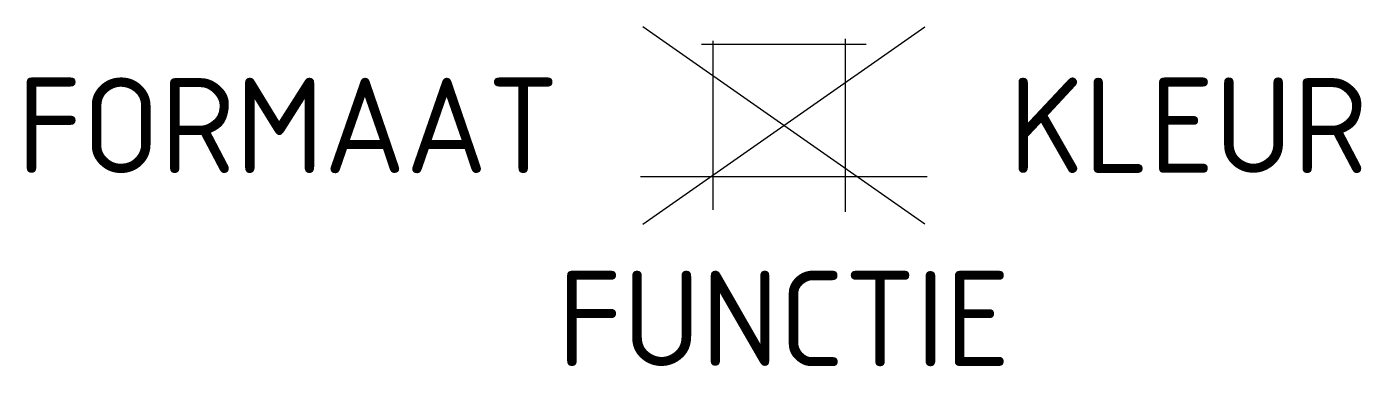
# Model space of a CAD drawing. Extents: x -14.3 to 10.9, y -4.6 to 1.9.
import ezdxf
from ezdxf.enums import TextEntityAlignment as Align

# ---------------------------------------------------------------- set-up
doc = ezdxf.new("R2010")
doc.units = 0
doc.styles.add('NLCS-ISO', font='NLCS-ISO.ttf')

msp = doc.modelspace()

# ---------------------------------------------------------------- linework, layer by layer
for p, q in [((-2.662, -1.864), (2.662, 1.864)), ((2.662, -1.864), (-2.662, 1.864)), ((-1.558, 1.536), (1.558, 1.536)), ((-1.335, -1.595), (-1.335, 1.595)), ((1.165, -1.633), (1.165, 1.633)), ((-2.711, -0.964), (2.711, -0.964))]:
    msp.add_line(p, q)

# ---------------------------------------------------------------- texts
at = {"style": 'NLCS-ISO'}
msp.add_attdef('FORMAAT', text='50x50', height=1.8, dxfattribs=at).set_placement((-4.25, 0), align=Align.MIDDLE_RIGHT)
msp.add_attdef('KLEUR', text='', height=1.8, dxfattribs=at).set_placement((4.25, 0), align=Align.MIDDLE_LEFT)
at = {"style": 'NLCS-ISO', "flags": 1}
msp.add_attdef('FUNCTIE', text='', height=1.8, dxfattribs=at).set_placement((0, -2.75), align=Align.TOP_CENTER)

doc.saveas('drawing.dxf')
